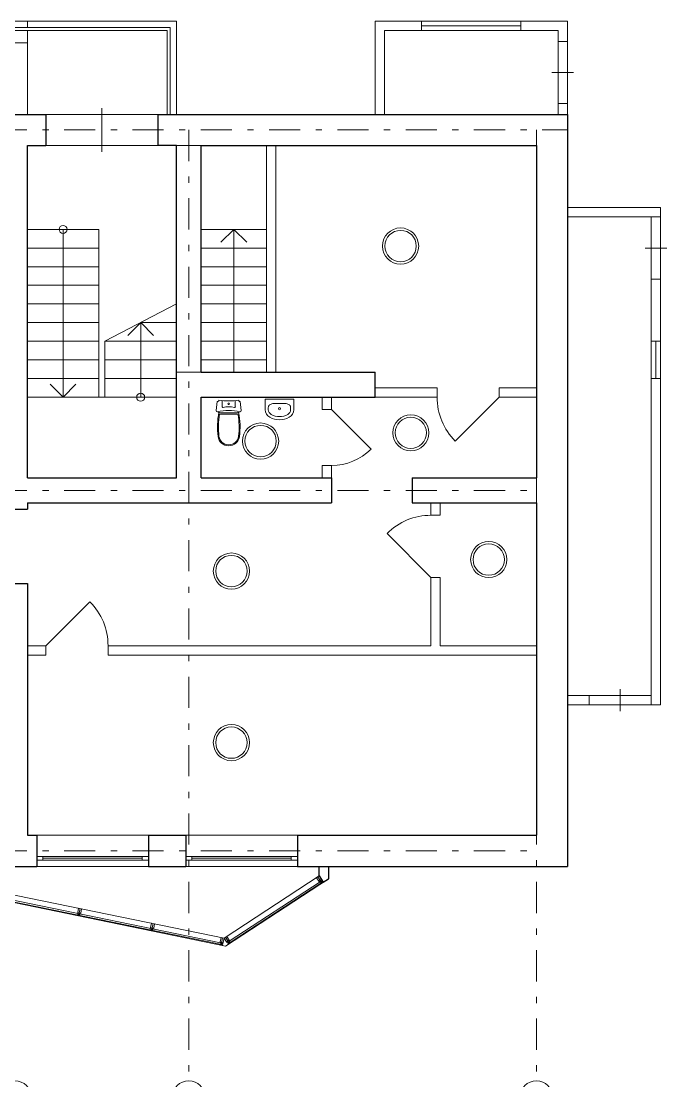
# Model space of a CAD drawing. Header units: metres. Extents: x 0 to 61, y 0.5 to 27.3.
# Drawn here: x 41.68 to 52.08, y 10.27 to 27.32 of the extents above; entities that cross this region are included whole.
import ezdxf

# ---------------------------------------------------------------- set-up
doc = ezdxf.new("R2010")
doc.units = ezdxf.units.M
doc.header["$MEASUREMENT"] = 0
doc.linetypes.add('( Dashdot )', pattern=[1.001, 0.5, -0.25, 0.001, -0.25])

# ---------------------------------------------------------------- blocks, each defined once
blk = doc.blocks.new('SINK10')
at = {"color": 252, "linetype": 'Continuous', "lineweight": 13}
for p, q in [((-23, 0), (-23, -16.8)), ((23, 0), (-23, 0)), ((23, 0), (23, -16.8)), ((-17.9, -12.3), (-18, -13.4)), ((-18, -13.4), (-18, -16.8)), ((-17.5, -11.2), (-17.9, -12.3)), ((-16.8, -10.1), (-17.5, -11.2)), ((-15.9, -9.2), (-16.8, -10.1)), ((-14.8, -8.3), (-15.9, -9.2)), ((-13.6, -7.7), (-14.8, -8.3)), ((-12.2, -7.2), (-13.6, -7.7)), ((-10.7, -6.9), (-12.2, -7.2)), ((-9.1, -6.8), (-10.7, -6.9)), ((-9.1, -6.8), (-9.1, -6.8)), ((9.1, -6.8), (-9.1, -6.8)), ((9.1, -6.8), (9.1, -6.8)), ((10.7, -6.9), (9.1, -6.8)), ((12.2, -7.2), (10.7, -6.9)), ((13.6, -7.7), (12.2, -7.2)), ((14.8, -8.3), (13.6, -7.7)), ((15.9, -9.2), (14.8, -8.3)), ((16.8, -10.1), (15.9, -9.2)), ((17.5, -11.2), (16.8, -10.1)), ((17.9, -12.3), (17.5, -11.2)), ((18, -13.4), (17.9, -12.3)), ((18, -13.4), (18, -16.8))]:
    blk.add_line(p, q, dxfattribs=at)
for centre, radius, start, end in [((-9.1, -16.8), 13.9, 180, 241.5254), ((-9.1, -16.8), 8.89, 180, 241.5254), ((0, -15.2), 1.75, 0, 360), ((9.1, -16.8), 8.89, 298.4746, 360), ((9.1, -16.8), 13.9, 298.4746, 360), ((0, 0), 33, 241.5254, 298.4746), ((0, 0), 28, 241.5254, 298.4746)]:
    blk.add_arc(centre, radius, start, end, dxfattribs=at)
blk = doc.blocks.new('ун2')
at = {"color": 252, "linetype": 'Continuous', "lineweight": 13}
for p, q in [((-0.131, -0.114), (-0.131, 0.006)), ((0.131, -0.114), (0.131, 0.006)), ((-0.25, -0.194), (-0.229, -0.012)), ((0.25, -0.194), (0.229, -0.012)), ((0, -0.266), (-0.184, -0.266)), ((0, -0.235), (-0.168, -0.235)), ((0, -0.235), (0.168, -0.235)), ((0, -0.266), (0.184, -0.266))]:
    blk.add_line(p, q, dxfattribs=at)
at = {"color": 252, "linetype": 'Continuous', "lineweight": 13, "extrusion": (0, 0, -1)}
blk.add_circle((0, -0.058), 0.0157, dxfattribs=at)
at = {"color": 252, "linetype": 'Continuous', "lineweight": 13}
for centre, radius, start, end in [((-0.225, 0.014), 0.0259, 262.0147, 1.5137), ((0, 1.373), 1.373, 261.6431, 278.3569), ((0.225, 0.014), 0.0258, 178.1572, 278.1058), ((-0.226, -0.192), 0.0242, 185.3126, 270.5398), ((0, -1.267), 1.076, 77.8721, 102.1279), ((-0.115, -0.115), 0.0166, 175.2998, 270.088), ((0, -0.594), 0.477, 76.0614, 103.9386), ((0.115, -0.115), 0.0166, 269.912, 4.7002), ((0.226, -0.192), 0.0242, 269.4602, 354.6874), ((1.292, -0.524), 1.518, 168.8327, 186.9654), ((-0.169, -0.152), 0.0829, 229.7034, 270.7895), ((1.29, -0.524), 1.497, 170.087, 187.0749), ((0.169, -0.152), 0.0829, 269.2105, 310.2966), ((-1.29, -0.524), 1.497, 352.9251, 9.913), ((-1.292, -0.524), 1.518, 353.0346, 11.1673), ((0, -0.679), 0.217, 187.7539, 269.9084), ((0, -0.679), 0.198, 188.5249, 269.9084), ((0, -0.679), 0.198, 270.0916, 351.4751), ((0, -0.679), 0.217, 270.0916, 352.2461)]:
    blk.add_arc(centre, radius, start, end, dxfattribs=at)

msp = doc.modelspace()

# ---------------------------------------------------------------- linework, layer by layer
at = {"lineweight": 13}
for p, q in [((44.176, 27.316), (39.076, 27.316)), ((41.776, 27.216), (41.776, 27.316)), ((44.176, 25.816), (44.176, 27.316)), ((47.376, 25.816), (47.376, 27.316)), ((47.376, 27.316), (48.126, 27.316)), ((49.726, 27.316), (50.476, 27.316)), ((50.476, 26.991), (50.476, 27.316)), ((44.076, 27.216), (39.176, 27.216)), ((44.026, 27.166), (39.176, 27.166)), ((41.776, 25.816), (41.776, 27.166)), ((44.026, 25.816), (44.026, 27.166)), ((44.076, 25.816), (44.076, 27.216)), ((39.076, 26.966), (41.776, 26.966)), ((50.476, 25.816), (50.476, 25.991)), ((45.626, 25.316), (45.626, 21.666)), ((45.776, 25.316), (45.776, 21.666)), ((50.476, 24.316), (51.976, 24.316)), ((51.976, 24.316), (51.976, 24.166)), ((41.776, 23.966), (42.926, 23.966)), ((42.926, 21.266), (42.926, 23.966)), ((51.976, 23.166), (51.976, 22.166)), ((43.026, 21.266), (43.026, 22.166)), ((51.976, 21.566), (51.976, 16.316)), ((47.376, 21.416), (48.376, 21.416)), ((48.376, 21.416), (48.376, 21.266)), ((49.376, 21.416), (49.376, 21.266)), ((49.376, 21.416), (49.976, 21.416)), ((41.776, 21.266), (44.176, 21.266)), ((46.526, 21.066), (46.526, 21.266)), ((46.676, 21.066), (46.676, 21.266)), ((47.376, 21.266), (48.376, 21.266)), ((49.376, 21.266), (48.669, 20.559)), ((49.376, 21.266), (49.976, 21.266)), ((46.526, 21.066), (46.676, 21.066)), ((46.676, 21.066), (47.313, 20.43)), ((46.526, 19.966), (46.526, 20.166)), ((46.526, 20.166), (46.676, 20.166)), ((46.676, 19.966), (46.676, 20.166)), ((48.276, 19.566), (48.276, 19.366)), ((48.426, 19.566), (48.426, 19.366)), ((48.276, 19.366), (48.426, 19.366)), ((48.276, 18.366), (47.569, 19.073)), ((48.276, 18.366), (48.426, 18.366)), ((48.276, 18.366), (48.276, 17.266)), ((48.426, 18.366), (48.426, 17.266)), ((42.076, 17.266), (42.783, 17.973)), ((41.776, 17.266), (42.076, 17.266)), ((42.076, 17.266), (42.076, 17.116)), ((43.076, 17.266), (43.076, 17.116)), ((43.076, 17.266), (48.276, 17.266)), ((48.426, 17.266), (49.976, 17.266)), ((41.776, 17.116), (42.076, 17.116)), ((43.076, 17.116), (49.976, 17.116)), ((50.476, 16.316), (50.826, 16.316)), ((46.477, 13.562), (44.946, 12.562)), ((46.626, 13.516), (44.97, 12.434)), ((41.401, 13.166), (44.97, 12.434)), ((41.413, 13.286), (44.946, 12.562))]:
    msp.add_line(p, q, dxfattribs=at)
at = {"color": 7, "lineweight": 13}
for p, q in [((48.126, 27.166), (48.126, 27.316)), ((49.726, 27.166), (49.726, 27.316)), ((47.526, 27.166), (48.126, 27.166)), ((47.526, 25.816), (47.526, 27.166)), ((49.726, 27.166), (50.326, 27.166)), ((50.326, 26.991), (50.326, 27.166)), ((50.326, 26.991), (50.476, 26.991)), ((50.326, 25.816), (50.326, 25.991)), ((50.326, 25.991), (50.476, 25.991)), ((50.476, 24.166), (51.976, 24.166)), ((44.576, 23.966), (45.626, 23.966)), ((51.826, 23.166), (51.826, 22.166)), ((51.826, 23.166), (51.976, 23.166)), ((51.826, 22.166), (51.976, 22.166)), ((51.826, 21.566), (51.976, 21.566)), ((51.826, 21.566), (51.826, 16.316)), ((50.476, 16.466), (50.826, 16.466)), ((50.826, 16.466), (50.826, 16.316)), ((51.826, 16.316), (51.976, 16.316))]:
    msp.add_line(p, q, dxfattribs=at)
at = {"color": 7, "lineweight": 0}
for p, q in [((48.126, 27.241), (49.726, 27.241)), ((50.226, 26.491), (50.575, 26.491)), ((44.576, 23.666), (45.626, 23.666)), ((51.726, 23.666), (52.076, 23.666)), ((44.576, 23.366), (45.626, 23.366)), ((44.576, 23.066), (45.626, 23.066)), ((44.576, 22.766), (45.626, 22.766)), ((44.576, 22.466), (45.626, 22.466)), ((44.576, 22.166), (45.626, 22.166)), ((51.901, 22.166), (51.901, 21.566)), ((44.576, 21.866), (45.626, 21.866)), ((51.326, 16.566), (51.326, 16.216))]:
    msp.add_line(p, q, dxfattribs=at)
at = {"lineweight": 30}
for p, q in [((40.776, 25.816), (42.076, 25.816)), ((42.076, 25.816), (42.076, 25.316)), ((43.876, 25.816), (43.876, 25.316)), ((43.876, 25.816), (50.476, 25.816)), ((50.476, 25.816), (50.476, 13.716)), ((41.776, 19.966), (41.776, 25.316)), ((41.776, 25.316), (42.076, 25.316)), ((44.176, 25.316), (43.876, 25.316)), ((44.176, 19.966), (44.176, 25.316)), ((44.576, 25.316), (49.976, 25.316)), ((44.576, 21.666), (44.576, 25.316)), ((49.976, 25.316), (49.976, 19.966)), ((44.576, 21.666), (47.376, 21.666)), ((47.376, 21.266), (47.376, 21.666)), ((44.576, 19.966), (44.576, 21.266)), ((44.576, 21.266), (47.376, 21.266)), ((41.776, 19.966), (44.176, 19.966)), ((44.576, 19.966), (46.676, 19.966)), ((46.676, 19.966), (46.676, 19.566)), ((47.976, 19.966), (47.976, 19.566)), ((47.976, 19.966), (49.976, 19.966)), ((41.376, 19.466), (41.776, 19.466)), ((41.776, 19.566), (41.776, 19.466)), ((41.776, 19.566), (46.676, 19.566)), ((47.976, 19.566), (49.976, 19.566)), ((49.976, 19.566), (49.976, 14.216)), ((41.376, 18.266), (41.776, 18.266)), ((41.776, 18.266), (41.776, 14.216)), ((41.776, 14.216), (41.926, 14.216)), ((41.926, 14.216), (41.926, 13.716)), ((43.726, 14.216), (43.726, 13.716)), ((43.726, 14.216), (44.326, 14.216)), ((44.326, 14.216), (44.326, 13.716)), ((46.126, 14.216), (46.126, 13.716)), ((46.126, 14.216), (49.976, 14.216)), ((40.576, 13.716), (41.926, 13.716)), ((43.726, 13.716), (44.326, 13.716)), ((46.126, 13.716), (50.476, 13.716)), ((46.477, 13.562), (46.477, 13.716)), ((46.626, 13.716), (46.626, 13.516)), ((46.477, 13.562), (46.542, 13.461)), ((46.542, 13.461), (46.626, 13.516))]:
    msp.add_line(p, q, dxfattribs=at)
at = {"lineweight": 0}
for p, q in [((42.976, 25.916), (42.976, 25.216)), ((42.351, 23.966), (42.351, 21.266)), ((44.893, 23.758), (45.101, 23.966)), ((45.101, 21.666), (45.101, 23.966)), ((45.309, 23.758), (45.101, 23.966)), ((41.776, 23.666), (42.926, 23.666)), ((41.776, 23.366), (42.926, 23.366)), ((41.776, 23.066), (42.926, 23.066)), ((41.776, 22.766), (42.926, 22.766)), ((43.026, 22.166), (44.176, 22.766)), ((41.776, 22.466), (42.926, 22.466)), ((43.393, 22.258), (43.601, 22.466)), ((43.601, 22.466), (44.176, 22.466)), ((43.601, 21.266), (43.601, 22.466)), ((43.809, 22.258), (43.601, 22.466)), ((41.776, 22.166), (42.926, 22.166)), ((43.026, 22.166), (44.176, 22.166)), ((41.776, 21.866), (42.926, 21.866)), ((43.026, 21.866), (44.176, 21.866)), ((41.776, 21.566), (42.926, 21.566)), ((43.026, 21.566), (44.176, 21.566)), ((42.143, 21.474), (42.351, 21.266)), ((42.559, 21.474), (42.351, 21.266)), ((42.026, 13.846), (43.626, 13.846)), ((44.426, 13.846), (46.026, 13.846))]:
    msp.add_line(p, q, dxfattribs=at)
at = {"color": 1, "linetype": '( Dashdot )', "lineweight": 0}
for p, q in [((3.87, 25.566), (50.476, 25.566)), ((44.376, 25.566), (44.376, 10.266)), ((49.976, 25.566), (49.976, 10.266)), ((3.87, 19.766), (49.976, 19.766)), ((3.87, 13.966), (49.976, 13.966))]:
    msp.add_line(p, q, dxfattribs=at)
at = {"color": 7, "linetype": 'Continuous', "lineweight": 13}
for p, q in [((46.456, 13.548), (46.522, 13.448)), ((42.625, 13.038), (42.601, 12.92)), ((43.801, 12.797), (43.777, 12.679)), ((44.921, 12.567), (44.897, 12.449)), ((44.967, 12.576), (45.033, 12.475))]:
    msp.add_line(p, q, dxfattribs=at)
at = {"color": 7, "lineweight": 0, "flags": 128}
for points in [[(48.126, 27.316), (49.726, 27.316), (49.726, 27.166), (48.126, 27.166), (48.126, 27.316)], [(50.326, 26.991), (50.326, 25.991), (50.475, 25.991), (50.475, 26.991), (50.326, 26.991)], [(51.826, 23.166), (51.976, 23.166), (51.976, 24.166), (51.826, 24.166), (51.826, 23.166)], [(51.826, 22.166), (51.826, 21.566), (51.976, 21.566), (51.976, 22.166), (51.826, 22.166)], [(50.826, 16.316), (51.826, 16.316), (51.826, 16.466), (50.826, 16.466), (50.826, 16.316)]]:
    msp.add_lwpolyline(points, close=True, dxfattribs=at)
at = {"color": 252, "lineweight": 0, "flags": 128}
for points in [[(47.526, 27.166), (50.326, 27.166), (50.326, 25.816), (47.526, 25.816), (47.526, 27.166)], [(41.776, 25.316), (41.776, 19.966), (44.176, 19.966), (44.176, 21.666), (45.626, 21.666), (45.626, 25.316), (41.776, 25.316), (41.776, 25.316)], [(50.476, 24.166), (51.826, 24.166), (51.826, 16.466), (50.476, 16.466), (50.476, 24.166)]]:
    msp.add_lwpolyline(points, close=True, dxfattribs=at)
at = {"lineweight": 0, "flags": 128}
for points in [[(42.076, 25.816), (43.876, 25.816), (43.876, 25.316), (42.076, 25.316), (42.076, 25.816)], [(41.926, 14.216), (43.726, 14.216), (43.726, 13.716), (41.926, 13.716), (41.926, 14.216)], [(44.326, 14.216), (46.126, 14.216), (46.126, 13.716), (44.326, 13.716), (44.326, 14.216)], [(42.026, 13.876), (43.626, 13.876), (43.626, 13.816), (42.026, 13.816), (42.026, 13.876)], [(44.426, 13.876), (46.026, 13.876), (46.026, 13.816), (44.426, 13.816), (44.426, 13.876)]]:
    msp.add_lwpolyline(points, close=True, dxfattribs=at)
at = {"lineweight": 13, "flags": 128}
for points in [[(41.926, 13.876), (42.026, 13.876), (42.026, 13.816), (41.926, 13.816), (41.926, 13.876)], [(43.726, 13.876), (43.626, 13.876), (43.626, 13.816), (43.726, 13.816), (43.726, 13.876)], [(44.326, 13.876), (44.426, 13.876), (44.426, 13.816), (44.326, 13.816), (44.326, 13.876)], [(46.126, 13.876), (46.026, 13.876), (46.026, 13.816), (46.126, 13.816), (46.126, 13.876)], [(45.027, 12.513), (45.04, 12.492), (46.504, 13.448), (46.49, 13.469), (45.027, 12.513)], [(41.447, 13.192), (41.442, 13.168), (44.884, 12.462), (44.889, 12.487), (41.447, 13.192)]]:
    msp.add_lwpolyline(points, close=True, dxfattribs=at)
at = {"color": 7, "linetype": 'Continuous', "lineweight": 13, "flags": 128}
for points in [[(46.435, 13.534), (46.477, 13.562), (46.515, 13.503), (46.473, 13.476), (46.435, 13.534)], [(46.495, 13.442), (46.537, 13.47), (46.542, 13.461), (46.501, 13.434), (46.495, 13.442)], [(42.601, 13.043), (42.65, 13.032), (42.636, 12.964), (42.587, 12.974), (42.601, 13.043)], [(42.579, 12.935), (42.628, 12.925), (42.626, 12.915), (42.577, 12.925), (42.579, 12.935)], [(43.776, 12.802), (43.825, 12.792), (43.811, 12.723), (43.762, 12.733), (43.776, 12.802)], [(43.754, 12.694), (43.803, 12.684), (43.801, 12.674), (43.752, 12.684), (43.754, 12.694)], [(44.874, 12.464), (44.923, 12.454), (44.921, 12.444), (44.872, 12.454), (44.874, 12.464)], [(44.896, 12.572), (44.945, 12.562), (44.931, 12.493), (44.882, 12.503), (44.896, 12.572)], [(44.947, 12.562), (44.988, 12.589), (45.027, 12.531), (44.985, 12.504), (44.947, 12.562)], [(45.007, 12.47), (45.049, 12.497), (45.054, 12.489), (45.012, 12.462), (45.007, 12.47)]]:
    msp.add_lwpolyline(points, close=True, dxfattribs=at)
for points in [[(46.49, 13.469), (46.481, 13.463), (46.473, 13.476), (46.515, 13.503), (46.523, 13.491), (46.515, 13.485)], [(46.515, 13.485), (46.529, 13.464), (46.504, 13.448), (46.49, 13.469)], [(42.594, 12.957), (42.584, 12.959), (42.587, 12.974), (42.636, 12.964), (42.633, 12.949), (42.623, 12.951)], [(42.623, 12.951), (42.618, 12.927), (42.589, 12.933), (42.594, 12.957)], [(43.769, 12.716), (43.759, 12.718), (43.762, 12.733), (43.811, 12.723), (43.808, 12.708), (43.799, 12.71)], [(43.799, 12.71), (43.793, 12.686), (43.764, 12.692), (43.769, 12.716)], [(44.889, 12.487), (44.879, 12.489), (44.882, 12.503), (44.931, 12.493), (44.928, 12.479), (44.919, 12.481)], [(44.919, 12.481), (44.914, 12.456), (44.884, 12.462), (44.889, 12.487)], [(45.001, 12.496), (44.993, 12.491), (44.985, 12.504), (45.027, 12.531), (45.035, 12.518), (45.027, 12.513)], [(45.027, 12.513), (45.04, 12.492), (45.015, 12.475), (45.001, 12.496)]]:
    msp.add_lwpolyline(points, dxfattribs=at)
at = {"lineweight": 0}
for centre in [(42.351, 23.966), (43.601, 21.266)]:
    msp.add_circle(centre, 0.0644, dxfattribs=at)
at = {"color": 7, "linetype": 'Continuous', "lineweight": 13}
for centre, radius in [((47.788, 23.698), 0.291), ((47.788, 23.698), 0.252), ((47.952, 20.693), 0.291), ((45.533, 20.56), 0.291), ((45.533, 20.56), 0.252), ((47.952, 20.693), 0.252), ((49.207, 18.653), 0.291), ((45.062, 18.468), 0.291), ((49.207, 18.653), 0.252), ((45.062, 18.468), 0.252), ((45.062, 15.707), 0.291), ((45.062, 15.707), 0.252), ((41.576, 10.003), 0.263), ((44.376, 10.003), 0.263), ((49.976, 10.003), 0.263)]:
    msp.add_circle(centre, radius, dxfattribs=at)
at = {"lineweight": 0}
for centre, radius, start, end in [((49.376, 21.266), 1, 180, 225), ((46.676, 21.066), 0.9, 270, 315), ((48.276, 18.366), 1, 90, 135), ((42.076, 17.266), 1, 0, 45)]:
    msp.add_arc(centre, radius, start, end, dxfattribs=at)

# ---------------------------------------------------------------- block references
at = {"color": 252, "linetype": 'Continuous', "lineweight": 13, "extrusion": (0, 0, -1), "xscale": 0.8056611058123733, "yscale": 0.8056611058123733, "zscale": 0.8056611058123733}
msp.add_blockref('ун2', (-45.02, 21.206), dxfattribs=at)
at = {"color": 252, "linetype": 'Continuous', "lineweight": 13, "xscale": 0.01, "yscale": 0.01, "zscale": 0.01}
msp.add_blockref('SINK10', (45.837, 21.233), dxfattribs=at)

doc.saveas('drawing.dxf')
